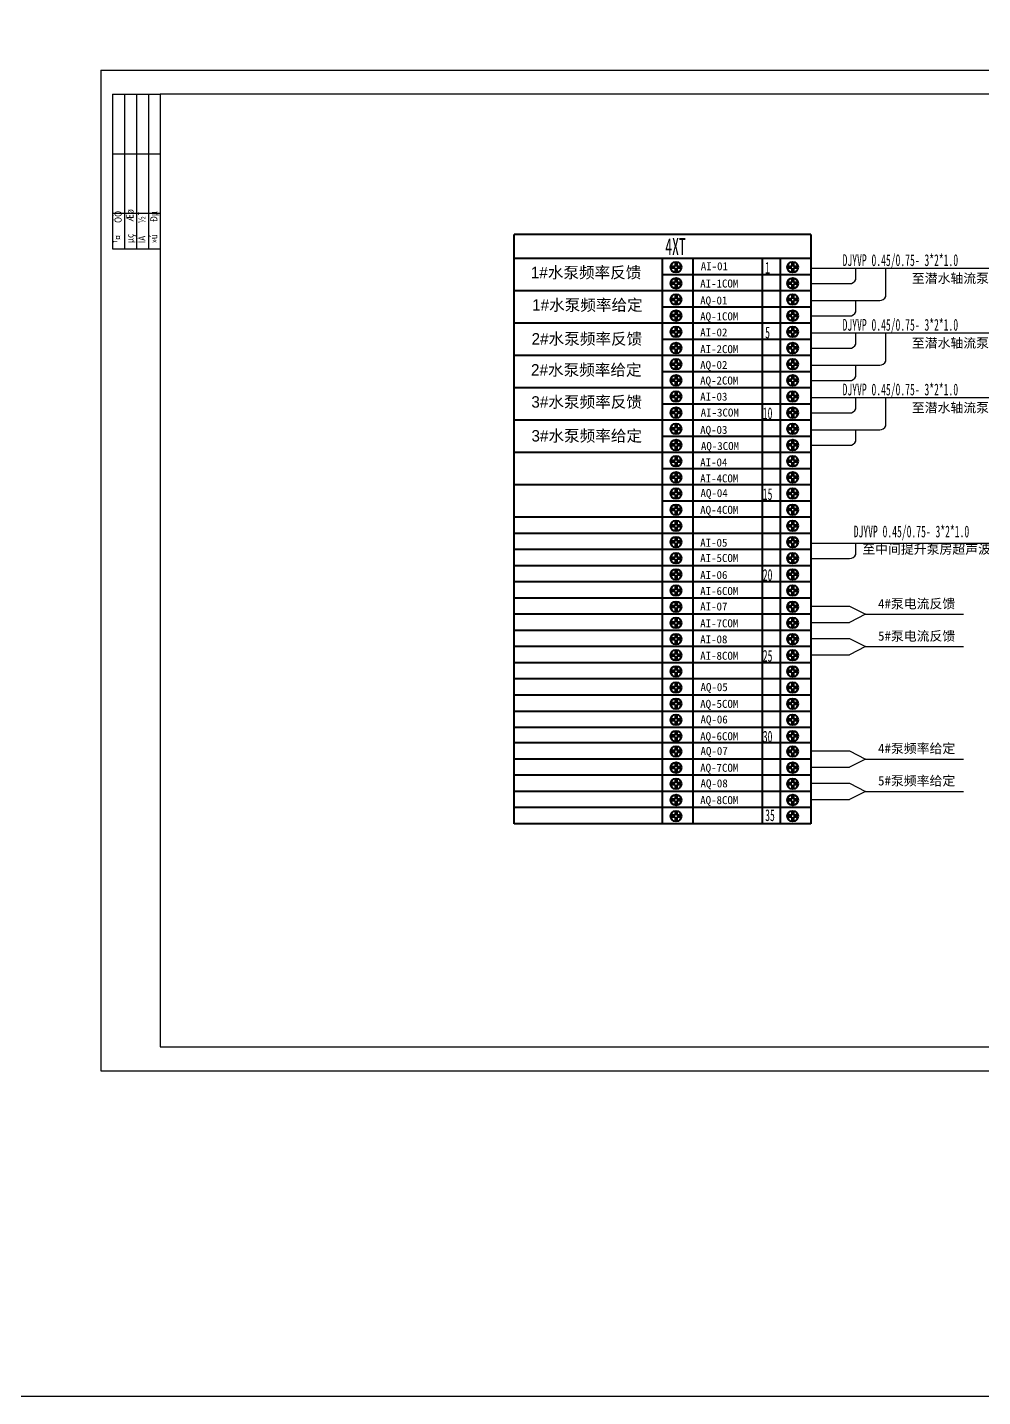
# Model space of a CAD drawing. Header units: millimetres. Extents: x 201 to 11482, y -7821 to 251.
# Drawn here: x 8779 to 9180, y -5888 to -5313 of the extents above; entities that cross this region are included whole.
import ezdxf

# ---------------------------------------------------------------- set-up
doc = ezdxf.new("R2010")
doc.units = ezdxf.units.MM
doc.layers.add('01', color=3, linetype='Continuous', lineweight=40)
doc.layers.add('02', color=7, linetype='Continuous')
doc.layers.add('11', color=7, linetype='Continuous')

msp = doc.modelspace()

# ---------------------------------------------------------------- linework, layer by layer
for p, q in [((8809.854, -5331.003), (8809.854, -5751.009)), ((8809.854, -5331.003), (9403.862, -5331.003)), ((8819.854, -5341.004), (8819.854, -5406.004)), ((8824.854, -5341.004), (8824.854, -5406.004)), ((8829.854, -5341.004), (8829.854, -5406.004)), ((8814.854, -5366.004), (8834.854, -5366.004)), ((8814.854, -5391.004), (8834.854, -5391.004)), ((9126.793, -5418.878), (9126.793, -5414.048)), ((9139.454, -5425.954), (9139.454, -5414.048)), ((9126.793, -5432.454), (9126.793, -5427.623)), ((9126.793, -5446.03), (9126.793, -5441.199)), ((9139.454, -5453.106), (9139.454, -5441.199)), ((9126.793, -5459.605), (9126.793, -5454.775)), ((9126.793, -5473.181), (9126.793, -5468.351)), ((9139.454, -5480.257), (9139.454, -5468.351)), ((9126.793, -5486.757), (9126.793, -5481.926)), ((9126.793, -5534.272), (9126.793, -5529.441)), ((8809.854, -5751.009), (9403.862, -5751.009))]:
    msp.add_line(p, q)
at = {"color": 1}
for p, q in [((8814.854, -5341.004), (8834.854, -5341.004)), ((8814.854, -5341.004), (8814.854, -5406.004)), ((8834.854, -5341.004), (8834.854, -5741.009)), ((8834.854, -5341.004), (8834.854, -5741.009)), ((9393.862, -5341.004), (8834.854, -5341.004)), ((8814.854, -5406.004), (8834.854, -5406.004)), ((8814.854, -5406.004), (8834.854, -5406.004)), ((8834.854, -5741.009), (9393.862, -5741.009)), ((8834.854, -5741.009), (9390.862, -5741.009))]:
    msp.add_line(p, q, dxfattribs=at)
at = {"color": 2, "ltscale": 267.953964}
for p, q in [((9124.148, -5555.984), (9130.85, -5559.378)), ((9130.85, -5559.378), (9124.148, -5562.772)), ((9130.85, -5559.378), (9172.052, -5559.378)), ((9124.148, -5569.56), (9130.85, -5572.954)), ((9130.85, -5572.954), (9124.148, -5576.348)), ((9130.85, -5572.954), (9172.052, -5572.954)), ((9124.148, -5616.751), (9130.85, -5620.145)), ((9130.85, -5620.145), (9124.148, -5623.539)), ((9130.85, -5620.145), (9172.052, -5620.145)), ((9124.148, -5630.327), (9130.85, -5633.721)), ((9130.85, -5633.721), (9124.148, -5637.115)), ((9130.85, -5633.721), (9172.052, -5633.721))]:
    msp.add_line(p, q, dxfattribs=at)
msp.add_lwpolyline([(741.178, -4154.422), (11482.36, -4154.422), (11482.36, -5887.788), (741.178, -5887.788)], close=True)
at = {"layer": '01', "color": 3, "linetype": 'Continuous'}
for p, q in [((8983.421, -5647.296), (8983.421, -5399.98)), ((9107.965, -5399.98), (9107.965, -5647.296)), ((9045.689, -5647.296), (9045.689, -5410.045)), ((9087.581, -5647.296), (9087.579, -5410.045)), ((9095.103, -5410.045), (9095.112, -5647.296)), ((9107.965, -5471.136), (9045.693, -5471.136)), ((9050.977, -5468.309), (9049.096, -5468.309)), ((9050.977, -5468.309), (9050.977, -5470.19)), ((9051.684, -5468.309), (9051.684, -5470.19)), ((9053.566, -5468.309), (9051.684, -5468.309)), ((9099.941, -5468.309), (9098.06, -5468.309)), ((9099.941, -5468.309), (9099.941, -5470.19)), ((9100.648, -5468.309), (9100.648, -5470.19)), ((9102.53, -5468.309), (9100.648, -5468.309)), ((9050.977, -5474.389), (9049.096, -5474.389)), ((9050.977, -5475.096), (9049.096, -5475.096)), ((9050.977, -5472.508), (9050.977, -5474.389)), ((9050.977, -5475.096), (9050.977, -5476.978)), ((9051.684, -5472.508), (9051.684, -5474.389)), ((9053.566, -5474.389), (9051.684, -5474.389)), ((9051.684, -5475.096), (9051.684, -5476.978)), ((9053.566, -5475.096), (9051.684, -5475.096)), ((9099.941, -5474.389), (9098.06, -5474.389)), ((9099.941, -5475.096), (9098.06, -5475.096)), ((9099.941, -5472.508), (9099.941, -5474.389)), ((9099.941, -5475.096), (9099.941, -5476.978)), ((9100.648, -5472.508), (9100.648, -5474.389)), ((9102.53, -5474.389), (9100.648, -5474.389)), ((9100.648, -5475.096), (9100.648, -5476.978)), ((9102.53, -5475.096), (9100.648, -5475.096)), ((9107.965, -5477.924), (8983.421, -5477.924)), ((9050.977, -5481.177), (9049.096, -5481.177)), ((9050.977, -5481.884), (9049.096, -5481.884)), ((9050.977, -5479.296), (9050.977, -5481.177)), ((9050.977, -5481.884), (9050.977, -5483.766)), ((9051.684, -5479.296), (9051.684, -5481.177)), ((9053.566, -5481.177), (9051.684, -5481.177)), ((9051.684, -5481.884), (9051.684, -5483.766)), ((9053.566, -5481.884), (9051.684, -5481.884)), ((9099.941, -5481.177), (9098.06, -5481.177)), ((9099.941, -5481.884), (9098.06, -5481.884)), ((9099.941, -5479.296), (9099.941, -5481.177)), ((9099.941, -5481.884), (9099.941, -5483.766)), ((9100.648, -5479.296), (9100.648, -5481.177)), ((9102.53, -5481.177), (9100.648, -5481.177)), ((9100.648, -5481.884), (9100.648, -5483.766)), ((9102.53, -5481.884), (9100.648, -5481.884)), ((9107.965, -5484.711), (9045.693, -5484.711)), ((9050.977, -5487.965), (9049.096, -5487.965)), ((9050.977, -5488.672), (9049.096, -5488.672)), ((9050.977, -5486.084), (9050.977, -5487.965)), ((9050.977, -5488.672), (9050.977, -5490.554)), ((9051.684, -5486.084), (9051.684, -5487.965)), ((9053.566, -5487.965), (9051.684, -5487.965)), ((9053.566, -5488.672), (9051.684, -5488.672)), ((9051.684, -5488.672), (9051.684, -5490.554)), ((9099.941, -5487.965), (9098.06, -5487.965)), ((9099.941, -5488.672), (9098.06, -5488.672)), ((9099.941, -5486.084), (9099.941, -5487.965)), ((9099.941, -5488.672), (9099.941, -5490.554)), ((9100.648, -5486.084), (9100.648, -5487.965)), ((9102.53, -5487.965), (9100.648, -5487.965)), ((9102.53, -5488.672), (9100.648, -5488.672)), ((9100.648, -5488.672), (9100.648, -5490.554)), ((9107.965, -5491.499), (8983.421, -5491.499)), ((9050.977, -5494.753), (9049.096, -5494.753)), ((9050.977, -5492.872), (9050.977, -5494.753)), ((9051.684, -5492.872), (9051.684, -5494.753)), ((9053.566, -5494.753), (9051.684, -5494.753)), ((9099.941, -5494.753), (9098.06, -5494.753)), ((9099.941, -5492.872), (9099.941, -5494.753)), ((9100.648, -5492.872), (9100.648, -5494.753)), ((9102.53, -5494.753), (9100.648, -5494.753)), ((9107.965, -5498.287), (9045.693, -5498.287)), ((9050.977, -5495.46), (9049.096, -5495.46)), ((9050.977, -5495.46), (9050.977, -5497.341)), ((9050.977, -5499.66), (9050.977, -5501.541)), ((9053.566, -5495.46), (9051.684, -5495.46)), ((9051.684, -5495.46), (9051.684, -5497.341)), ((9051.684, -5499.66), (9051.684, -5501.541)), ((9099.941, -5495.46), (9098.06, -5495.46)), ((9099.941, -5495.46), (9099.941, -5497.341)), ((9099.941, -5499.66), (9099.941, -5501.541)), ((9102.53, -5495.46), (9100.648, -5495.46)), ((9100.648, -5495.46), (9100.648, -5497.341)), ((9100.648, -5499.66), (9100.648, -5501.541)), ((9107.965, -5505.075), (8983.421, -5505.075)), ((9050.977, -5501.541), (9049.096, -5501.541)), ((9050.977, -5502.248), (9049.096, -5502.248)), ((9050.977, -5502.248), (9050.977, -5504.129)), ((9050.977, -5506.447), (9050.977, -5508.329)), ((9053.566, -5501.541), (9051.684, -5501.541)), ((9051.684, -5502.248), (9051.684, -5504.129)), ((9053.566, -5502.248), (9051.684, -5502.248)), ((9051.684, -5506.447), (9051.684, -5508.329)), ((9099.941, -5501.541), (9098.06, -5501.541)), ((9099.941, -5502.248), (9098.06, -5502.248)), ((9099.941, -5502.248), (9099.941, -5504.129)), ((9099.941, -5506.447), (9099.941, -5508.329)), ((9102.53, -5501.541), (9100.648, -5501.541)), ((9100.648, -5502.248), (9100.648, -5504.129)), ((9102.53, -5502.248), (9100.648, -5502.248)), ((9100.648, -5506.447), (9100.648, -5508.329)), ((9107.965, -5511.863), (9045.693, -5511.863)), ((9050.977, -5508.329), (9049.096, -5508.329)), ((9050.977, -5509.036), (9049.096, -5509.036)), ((9050.977, -5509.036), (9050.977, -5510.917)), ((9053.566, -5508.329), (9051.684, -5508.329)), ((9051.684, -5509.036), (9051.684, -5510.917)), ((9053.566, -5509.036), (9051.684, -5509.036)), ((9099.941, -5508.329), (9098.06, -5508.329)), ((9099.941, -5509.036), (9098.06, -5509.036)), ((9099.941, -5509.036), (9099.941, -5510.917)), ((9102.53, -5508.329), (9100.648, -5508.329)), ((9100.648, -5509.036), (9100.648, -5510.917)), ((9102.53, -5509.036), (9100.648, -5509.036)), ((9050.977, -5515.117), (9049.096, -5515.117)), ((9050.977, -5515.824), (9049.096, -5515.824)), ((9050.977, -5513.235), (9050.977, -5515.117)), ((9050.977, -5515.824), (9050.977, -5517.705)), ((9051.684, -5513.235), (9051.684, -5515.117)), ((9053.566, -5515.117), (9051.684, -5515.117)), ((9051.684, -5515.824), (9051.684, -5517.705)), ((9053.566, -5515.824), (9051.684, -5515.824)), ((9099.941, -5515.117), (9098.06, -5515.117)), ((9099.941, -5515.824), (9098.06, -5515.824)), ((9099.941, -5513.235), (9099.941, -5515.117)), ((9099.941, -5515.824), (9099.941, -5517.705)), ((9100.648, -5513.235), (9100.648, -5515.117)), ((9102.53, -5515.117), (9100.648, -5515.117)), ((9100.648, -5515.824), (9100.648, -5517.705)), ((9102.53, -5515.824), (9100.648, -5515.824)), ((9107.965, -5518.651), (8983.421, -5518.651)), ((9050.977, -5521.905), (9049.096, -5521.905)), ((9050.977, -5522.612), (9049.096, -5522.612)), ((9050.977, -5520.023), (9050.977, -5521.905)), ((9050.977, -5522.612), (9050.977, -5524.493)), ((9051.684, -5520.023), (9051.684, -5521.905)), ((9053.566, -5521.905), (9051.684, -5521.905)), ((9051.684, -5522.612), (9051.684, -5524.493)), ((9053.566, -5522.612), (9051.684, -5522.612)), ((9099.941, -5521.905), (9098.06, -5521.905)), ((9099.941, -5522.612), (9098.06, -5522.612)), ((9099.941, -5520.023), (9099.941, -5521.905)), ((9099.941, -5522.612), (9099.941, -5524.493)), ((9100.648, -5520.023), (9100.648, -5521.905)), ((9102.53, -5521.905), (9100.648, -5521.905)), ((9100.648, -5522.612), (9100.648, -5524.493)), ((9102.53, -5522.612), (9100.648, -5522.612)), ((9107.965, -5525.439), (8983.421, -5525.439)), ((9050.977, -5528.692), (9049.096, -5528.692)), ((9050.977, -5529.4), (9049.096, -5529.4)), ((9050.977, -5526.811), (9050.977, -5528.692)), ((9050.977, -5529.4), (9050.977, -5531.281)), ((9051.684, -5526.811), (9051.684, -5528.692)), ((9053.566, -5528.692), (9051.684, -5528.692)), ((9051.684, -5529.4), (9051.684, -5531.281)), ((9053.566, -5529.4), (9051.684, -5529.4)), ((9099.941, -5528.692), (9098.06, -5528.692)), ((9099.941, -5529.4), (9098.06, -5529.4)), ((9099.941, -5526.811), (9099.941, -5528.692)), ((9099.941, -5529.4), (9099.941, -5531.281)), ((9100.648, -5526.811), (9100.648, -5528.692)), ((9102.53, -5528.692), (9100.648, -5528.692)), ((9100.648, -5529.4), (9100.648, -5531.281)), ((9102.53, -5529.4), (9100.648, -5529.4)), ((9107.965, -5532.227), (8983.421, -5532.227)), ((9050.977, -5533.599), (9050.977, -5535.48)), ((9051.684, -5533.599), (9051.684, -5535.48)), ((9099.941, -5533.599), (9099.941, -5535.48)), ((9100.648, -5533.599), (9100.648, -5535.48)), ((9107.965, -5539.014), (8983.421, -5539.014)), ((9050.977, -5535.48), (9049.096, -5535.48)), ((9050.977, -5536.187), (9049.096, -5536.187)), ((9050.977, -5536.187), (9050.977, -5538.069)), ((9050.977, -5540.387), (9050.977, -5542.268)), ((9053.566, -5535.48), (9051.684, -5535.48)), ((9051.684, -5536.187), (9051.684, -5538.069)), ((9053.566, -5536.187), (9051.684, -5536.187)), ((9051.684, -5540.387), (9051.684, -5542.268)), ((9099.941, -5535.48), (9098.06, -5535.48)), ((9099.941, -5536.187), (9098.06, -5536.187)), ((9099.941, -5536.187), (9099.941, -5538.069)), ((9099.941, -5540.387), (9099.941, -5542.268)), ((9102.53, -5535.48), (9100.648, -5535.48)), ((9100.648, -5536.187), (9100.648, -5538.069)), ((9102.53, -5536.187), (9100.648, -5536.187)), ((9100.648, -5540.387), (9100.648, -5542.268)), ((9107.965, -5545.802), (8983.421, -5545.802)), ((9050.977, -5542.268), (9049.096, -5542.268)), ((9050.977, -5542.975), (9049.096, -5542.975)), ((9050.977, -5542.975), (9050.977, -5544.857)), ((9053.566, -5542.268), (9051.684, -5542.268)), ((9051.684, -5542.975), (9051.684, -5544.857)), ((9053.566, -5542.975), (9051.684, -5542.975)), ((9099.941, -5542.268), (9098.06, -5542.268)), ((9099.941, -5542.975), (9098.06, -5542.975)), ((9099.941, -5542.975), (9099.941, -5544.857)), ((9102.53, -5542.268), (9100.648, -5542.268)), ((9100.648, -5542.975), (9100.648, -5544.857)), ((9102.53, -5542.975), (9100.648, -5542.975)), ((9107.965, -5552.59), (8983.421, -5552.59)), ((9050.977, -5549.056), (9049.096, -5549.056)), ((9050.977, -5549.763), (9049.096, -5549.763)), ((9050.977, -5547.175), (9050.977, -5549.056)), ((9050.977, -5549.763), (9050.977, -5551.644)), ((9051.684, -5547.175), (9051.684, -5549.056)), ((9053.566, -5549.056), (9051.684, -5549.056)), ((9053.566, -5549.763), (9051.684, -5549.763)), ((9051.684, -5549.763), (9051.684, -5551.644)), ((9099.941, -5549.056), (9098.06, -5549.056)), ((9099.941, -5549.763), (9098.06, -5549.763)), ((9099.941, -5547.175), (9099.941, -5549.056)), ((9099.941, -5549.763), (9099.941, -5551.644)), ((9100.648, -5547.175), (9100.648, -5549.056)), ((9102.53, -5549.056), (9100.648, -5549.056)), ((9102.53, -5549.763), (9100.648, -5549.763)), ((9100.648, -5549.763), (9100.648, -5551.644)), ((9050.977, -5555.844), (9049.096, -5555.844)), ((9050.977, -5556.551), (9049.096, -5556.551)), ((9050.977, -5553.963), (9050.977, -5555.844)), ((9050.977, -5556.551), (9050.977, -5558.432)), ((9051.684, -5553.963), (9051.684, -5555.844)), ((9053.566, -5555.844), (9051.684, -5555.844)), ((9051.684, -5556.551), (9051.684, -5558.432)), ((9053.566, -5556.551), (9051.684, -5556.551)), ((9099.941, -5555.844), (9098.06, -5555.844)), ((9099.941, -5556.551), (9098.06, -5556.551)), ((9099.941, -5553.963), (9099.941, -5555.844)), ((9099.941, -5556.551), (9099.941, -5558.432)), ((9100.648, -5553.963), (9100.648, -5555.844)), ((9102.53, -5555.844), (9100.648, -5555.844)), ((9100.648, -5556.551), (9100.648, -5558.432)), ((9102.53, -5556.551), (9100.648, -5556.551)), ((9107.965, -5559.378), (8983.421, -5559.378)), ((9050.977, -5562.632), (9049.096, -5562.632)), ((9050.977, -5563.339), (9049.096, -5563.339)), ((9050.977, -5560.751), (9050.977, -5562.632)), ((9050.977, -5563.339), (9050.977, -5565.22)), ((9051.684, -5560.751), (9051.684, -5562.632)), ((9053.566, -5562.632), (9051.684, -5562.632)), ((9053.566, -5563.339), (9051.684, -5563.339)), ((9051.684, -5563.339), (9051.684, -5565.22)), ((9099.941, -5562.632), (9098.06, -5562.632)), ((9099.941, -5563.339), (9098.06, -5563.339)), ((9099.941, -5560.751), (9099.941, -5562.632)), ((9099.941, -5563.339), (9099.941, -5565.22)), ((9100.648, -5560.751), (9100.648, -5562.632)), ((9102.53, -5562.632), (9100.648, -5562.632)), ((9102.53, -5563.339), (9100.648, -5563.339)), ((9100.648, -5563.339), (9100.648, -5565.22)), ((9107.965, -5566.166), (8983.421, -5566.166)), ((9050.977, -5569.42), (9049.096, -5569.42)), ((9050.977, -5567.538), (9050.977, -5569.42)), ((9051.684, -5567.538), (9051.684, -5569.42)), ((9053.566, -5569.42), (9051.684, -5569.42)), ((9099.941, -5569.42), (9098.06, -5569.42)), ((9099.941, -5567.538), (9099.941, -5569.42)), ((9100.648, -5567.538), (9100.648, -5569.42)), ((9102.53, -5569.42), (9100.648, -5569.42)), ((9107.965, -5572.954), (8983.421, -5572.954)), ((9050.977, -5570.127), (9049.096, -5570.127)), ((9050.977, -5570.127), (9050.977, -5572.008)), ((9050.977, -5574.326), (9050.977, -5576.208)), ((9051.684, -5570.127), (9051.684, -5572.008)), ((9053.566, -5570.127), (9051.684, -5570.127)), ((9051.684, -5574.326), (9051.684, -5576.208)), ((9099.941, -5570.127), (9098.06, -5570.127)), ((9099.941, -5570.127), (9099.941, -5572.008)), ((9099.941, -5574.326), (9099.941, -5576.208)), ((9100.648, -5570.127), (9100.648, -5572.008)), ((9102.53, -5570.127), (9100.648, -5570.127)), ((9100.648, -5574.326), (9100.648, -5576.208)), ((9107.965, -5579.742), (8983.421, -5579.742)), ((9050.977, -5576.208), (9049.096, -5576.208)), ((9050.977, -5576.915), (9049.096, -5576.915)), ((9050.977, -5576.915), (9050.977, -5578.796)), ((9050.977, -5581.114), (9050.977, -5582.995)), ((9053.566, -5576.208), (9051.684, -5576.208)), ((9051.684, -5576.915), (9051.684, -5578.796)), ((9053.566, -5576.915), (9051.684, -5576.915)), ((9051.684, -5581.114), (9051.684, -5582.995)), ((9099.941, -5576.208), (9098.06, -5576.208)), ((9099.941, -5576.915), (9098.06, -5576.915)), ((9099.941, -5576.915), (9099.941, -5578.796)), ((9099.941, -5581.114), (9099.941, -5582.995)), ((9102.53, -5576.208), (9100.648, -5576.208)), ((9102.53, -5576.915), (9100.648, -5576.915)), ((9100.648, -5576.915), (9100.648, -5578.796)), ((9100.648, -5581.114), (9100.648, -5582.995)), ((9107.965, -5586.53), (8983.421, -5586.53)), ((9050.977, -5582.995), (9049.096, -5582.995)), ((9050.977, -5583.703), (9049.096, -5583.703)), ((9050.977, -5583.703), (9050.977, -5585.584)), ((9053.566, -5582.995), (9051.684, -5582.995)), ((9053.566, -5583.703), (9051.684, -5583.703)), ((9051.684, -5583.703), (9051.684, -5585.584)), ((9099.941, -5582.995), (9098.06, -5582.995)), ((9099.941, -5583.703), (9098.06, -5583.703)), ((9099.941, -5583.703), (9099.941, -5585.584)), ((9102.53, -5582.995), (9100.648, -5582.995)), ((9102.53, -5583.703), (9100.648, -5583.703)), ((9100.648, -5583.703), (9100.648, -5585.584)), ((9050.977, -5589.783), (9049.096, -5589.783)), ((9050.977, -5590.49), (9049.096, -5590.49)), ((9050.977, -5587.902), (9050.977, -5589.783)), ((9050.977, -5590.49), (9050.977, -5592.372)), ((9051.684, -5587.902), (9051.684, -5589.783)), ((9053.566, -5589.783), (9051.684, -5589.783)), ((9051.684, -5590.49), (9051.684, -5592.372)), ((9053.566, -5590.49), (9051.684, -5590.49)), ((9099.941, -5589.783), (9098.06, -5589.783)), ((9099.941, -5590.49), (9098.06, -5590.49)), ((9099.941, -5587.902), (9099.941, -5589.783)), ((9099.941, -5590.49), (9099.941, -5592.372)), ((9100.648, -5587.902), (9100.648, -5589.783)), ((9102.53, -5589.783), (9100.648, -5589.783)), ((9102.53, -5590.49), (9100.648, -5590.49)), ((9100.648, -5590.49), (9100.648, -5592.372)), ((9107.965, -5593.318), (8983.421, -5593.318)), ((9050.977, -5596.571), (9049.096, -5596.571)), ((9050.977, -5597.278), (9049.096, -5597.278)), ((9050.977, -5594.69), (9050.977, -5596.571)), ((9050.977, -5597.278), (9050.977, -5599.16)), ((9051.684, -5594.69), (9051.684, -5596.571)), ((9053.566, -5596.571), (9051.684, -5596.571)), ((9053.566, -5597.278), (9051.684, -5597.278)), ((9051.684, -5597.278), (9051.684, -5599.16)), ((9099.941, -5596.571), (9098.06, -5596.571)), ((9099.941, -5597.278), (9098.06, -5597.278)), ((9099.941, -5594.69), (9099.941, -5596.571)), ((9099.941, -5597.278), (9099.941, -5599.16)), ((9100.648, -5594.69), (9100.648, -5596.571)), ((9102.53, -5596.571), (9100.648, -5596.571)), ((9102.53, -5597.278), (9100.648, -5597.278)), ((9100.648, -5597.278), (9100.648, -5599.16)), ((9107.965, -5600.105), (8983.421, -5600.105)), ((9050.977, -5603.359), (9049.096, -5603.359)), ((9050.977, -5604.066), (9049.096, -5604.066)), ((9050.977, -5601.478), (9050.977, -5603.359)), ((9050.977, -5604.066), (9050.977, -5605.947)), ((9051.684, -5601.478), (9051.684, -5603.359)), ((9053.566, -5603.359), (9051.684, -5603.359)), ((9053.566, -5604.066), (9051.684, -5604.066)), ((9051.684, -5604.066), (9051.684, -5605.947)), ((9099.941, -5603.359), (9098.06, -5603.359)), ((9099.941, -5604.066), (9098.06, -5604.066)), ((9099.941, -5601.478), (9099.941, -5603.359)), ((9099.941, -5604.066), (9099.941, -5605.947)), ((9100.648, -5601.478), (9100.648, -5603.359)), ((9102.53, -5603.359), (9100.648, -5603.359)), ((9102.53, -5604.066), (9100.648, -5604.066)), ((9100.648, -5604.066), (9100.648, -5605.947)), ((9107.965, -5606.893), (8983.421, -5606.893)), ((9050.977, -5608.266), (9050.977, -5610.147)), ((9051.684, -5608.266), (9051.684, -5610.147)), ((9099.941, -5608.266), (9099.941, -5610.147)), ((9100.648, -5608.266), (9100.648, -5610.147)), ((9107.965, -5613.357), (8983.421, -5613.357)), ((9050.977, -5610.147), (9049.096, -5610.147)), ((9050.977, -5610.854), (9049.096, -5610.854)), ((9050.977, -5610.854), (9050.977, -5612.735)), ((9050.977, -5614.73), (9050.977, -5616.611)), ((9053.566, -5610.147), (9051.684, -5610.147)), ((9053.566, -5610.854), (9051.684, -5610.854)), ((9051.684, -5610.854), (9051.684, -5612.735)), ((9051.684, -5614.73), (9051.684, -5616.611)), ((9099.941, -5610.147), (9098.06, -5610.147)), ((9099.941, -5610.854), (9098.06, -5610.854)), ((9099.941, -5610.854), (9099.941, -5612.735)), ((9099.941, -5614.73), (9099.941, -5616.611)), ((9102.53, -5610.147), (9100.648, -5610.147)), ((9102.53, -5610.854), (9100.648, -5610.854)), ((9100.648, -5610.854), (9100.648, -5612.735)), ((9100.648, -5614.73), (9100.648, -5616.611)), ((9107.965, -5620.145), (8983.421, -5620.145)), ((9050.977, -5616.611), (9049.096, -5616.611)), ((9050.977, -5617.318), (9049.096, -5617.318)), ((9050.977, -5617.318), (9050.977, -5619.199)), ((9050.977, -5621.517), (9050.977, -5623.399)), ((9053.566, -5616.611), (9051.684, -5616.611)), ((9053.566, -5617.318), (9051.684, -5617.318)), ((9051.684, -5617.318), (9051.684, -5619.199)), ((9051.684, -5621.517), (9051.684, -5623.399)), ((9099.941, -5616.611), (9098.06, -5616.611)), ((9099.941, -5617.318), (9098.06, -5617.318)), ((9099.941, -5617.318), (9099.941, -5619.199)), ((9099.941, -5621.517), (9099.941, -5623.399)), ((9102.53, -5616.611), (9100.648, -5616.611)), ((9102.53, -5617.318), (9100.648, -5617.318)), ((9100.648, -5617.318), (9100.648, -5619.199)), ((9100.648, -5621.517), (9100.648, -5623.399)), ((9107.965, -5626.933), (8983.421, -5626.933)), ((9050.977, -5623.399), (9049.096, -5623.399)), ((9050.977, -5624.106), (9049.096, -5624.106)), ((9050.977, -5624.106), (9050.977, -5625.987)), ((9053.566, -5623.399), (9051.684, -5623.399)), ((9053.566, -5624.106), (9051.684, -5624.106)), ((9051.684, -5624.106), (9051.684, -5625.987)), ((9099.941, -5623.399), (9098.06, -5623.399)), ((9099.941, -5624.106), (9098.06, -5624.106)), ((9099.941, -5624.106), (9099.941, -5625.987)), ((9102.53, -5623.399), (9100.648, -5623.399)), ((9102.53, -5624.106), (9100.648, -5624.106)), ((9100.648, -5624.106), (9100.648, -5625.987)), ((9050.977, -5630.187), (9049.096, -5630.187)), ((9050.977, -5630.894), (9049.096, -5630.894)), ((9050.977, -5628.305), (9050.977, -5630.187)), ((9050.977, -5630.894), (9050.977, -5632.775)), ((9051.684, -5628.305), (9051.684, -5630.187)), ((9053.566, -5630.187), (9051.684, -5630.187)), ((9053.566, -5630.894), (9051.684, -5630.894)), ((9051.684, -5630.894), (9051.684, -5632.775)), ((9099.941, -5630.187), (9098.06, -5630.187)), ((9099.941, -5630.894), (9098.06, -5630.894)), ((9099.941, -5628.305), (9099.941, -5630.187)), ((9099.941, -5630.894), (9099.941, -5632.775)), ((9100.648, -5628.305), (9100.648, -5630.187)), ((9102.53, -5630.187), (9100.648, -5630.187)), ((9102.53, -5630.894), (9100.648, -5630.894)), ((9100.648, -5630.894), (9100.648, -5632.775)), ((9107.965, -5633.721), (8983.421, -5633.721)), ((9050.977, -5636.974), (9049.096, -5636.974)), ((9050.977, -5637.682), (9049.096, -5637.682)), ((9050.977, -5635.093), (9050.977, -5636.974)), ((9050.977, -5637.682), (9050.977, -5639.563)), ((9051.684, -5635.093), (9051.684, -5636.974)), ((9053.566, -5636.974), (9051.684, -5636.974)), ((9053.566, -5637.682), (9051.684, -5637.682)), ((9051.684, -5637.682), (9051.684, -5639.563)), ((9099.941, -5636.974), (9098.06, -5636.974)), ((9099.941, -5637.682), (9098.06, -5637.682)), ((9099.941, -5635.093), (9099.941, -5636.974)), ((9099.941, -5637.682), (9099.941, -5639.563)), ((9100.648, -5635.093), (9100.648, -5636.974)), ((9102.53, -5636.974), (9100.648, -5636.974)), ((9102.53, -5637.682), (9100.648, -5637.682)), ((9100.648, -5637.682), (9100.648, -5639.563)), ((9107.965, -5640.509), (8983.421, -5640.509)), ((9050.977, -5643.762), (9049.096, -5643.762)), ((9050.977, -5644.469), (9049.096, -5644.469)), ((9050.977, -5641.881), (9050.977, -5643.762)), ((9050.977, -5644.469), (9050.977, -5646.351)), ((9051.684, -5641.881), (9051.684, -5643.762)), ((9053.566, -5643.762), (9051.684, -5643.762)), ((9053.566, -5644.469), (9051.684, -5644.469)), ((9051.684, -5644.469), (9051.684, -5646.351)), ((9099.941, -5643.762), (9098.06, -5643.762)), ((9099.941, -5644.469), (9098.06, -5644.469)), ((9099.941, -5641.881), (9099.941, -5643.762)), ((9099.941, -5644.469), (9099.941, -5646.351)), ((9100.648, -5641.881), (9100.648, -5643.762)), ((9102.53, -5643.762), (9100.648, -5643.762)), ((9102.53, -5644.469), (9100.648, -5644.469)), ((9100.648, -5644.469), (9100.648, -5646.351)), ((9107.965, -5647.296), (8983.421, -5647.296))]:
    msp.add_line(p, q, dxfattribs=at)
at = {"layer": '01', "linetype": 'Continuous'}
for p, q in [((9107.965, -5399.98), (8983.421, -5399.98)), ((9107.965, -5410.045), (8983.421, -5410.045)), ((9050.977, -5413.298), (9049.096, -5413.298)), ((9050.977, -5414.006), (9049.096, -5414.006)), ((9050.977, -5411.417), (9050.977, -5413.298)), ((9050.977, -5414.006), (9050.977, -5415.887)), ((9051.684, -5411.417), (9051.684, -5413.298)), ((9053.566, -5413.298), (9051.684, -5413.298)), ((9053.566, -5414.006), (9051.684, -5414.006)), ((9051.684, -5414.006), (9051.684, -5415.887)), ((9058.375, -5410.045), (9058.331, -5647.296)), ((9099.941, -5413.298), (9098.06, -5413.298)), ((9099.941, -5414.006), (9098.06, -5414.006)), ((9099.941, -5411.417), (9099.941, -5413.298)), ((9099.941, -5414.006), (9099.941, -5415.887)), ((9100.648, -5411.417), (9100.648, -5413.298)), ((9102.53, -5413.298), (9100.648, -5413.298)), ((9102.53, -5414.006), (9100.648, -5414.006)), ((9100.648, -5414.006), (9100.648, -5415.887)), ((9107.965, -5416.833), (9045.689, -5416.833)), ((9050.977, -5420.086), (9049.096, -5420.086)), ((9050.977, -5418.205), (9050.977, -5420.086)), ((9051.684, -5418.205), (9051.684, -5420.086)), ((9053.566, -5420.086), (9051.684, -5420.086)), ((9099.941, -5420.086), (9098.06, -5420.086)), ((9099.941, -5418.205), (9099.941, -5420.086)), ((9100.648, -5418.205), (9100.648, -5420.086)), ((9102.53, -5420.086), (9100.648, -5420.086)), ((9107.965, -5423.621), (8983.421, -5423.621)), ((9050.977, -5420.793), (9049.096, -5420.793)), ((9050.977, -5420.793), (9050.977, -5422.675)), ((9050.977, -5424.993), (9050.977, -5426.874)), ((9051.684, -5420.793), (9051.684, -5422.675)), ((9053.566, -5420.793), (9051.684, -5420.793)), ((9051.684, -5424.993), (9051.684, -5426.874)), ((9099.941, -5420.793), (9098.06, -5420.793)), ((9099.941, -5420.793), (9099.941, -5422.675)), ((9099.941, -5424.993), (9099.941, -5426.874)), ((9100.648, -5420.793), (9100.648, -5422.675)), ((9102.53, -5420.793), (9100.648, -5420.793)), ((9100.648, -5424.993), (9100.648, -5426.874)), ((9107.965, -5430.408), (9045.689, -5430.408)), ((9050.977, -5426.874), (9049.096, -5426.874)), ((9050.977, -5427.581), (9049.096, -5427.581)), ((9050.977, -5427.581), (9050.977, -5429.463)), ((9050.977, -5431.781), (9050.977, -5433.662)), ((9053.566, -5426.874), (9051.684, -5426.874)), ((9051.684, -5427.581), (9051.684, -5429.463)), ((9053.566, -5427.581), (9051.684, -5427.581)), ((9051.684, -5431.781), (9051.684, -5433.662)), ((9099.941, -5426.874), (9098.06, -5426.874)), ((9099.941, -5427.581), (9098.06, -5427.581)), ((9099.941, -5427.581), (9099.941, -5429.463)), ((9099.941, -5431.781), (9099.941, -5433.662)), ((9102.53, -5426.874), (9100.648, -5426.874)), ((9100.648, -5427.581), (9100.648, -5429.463)), ((9102.53, -5427.581), (9100.648, -5427.581)), ((9100.648, -5431.781), (9100.648, -5433.662)), ((9107.965, -5437.196), (8983.421, -5437.196)), ((9050.977, -5433.662), (9049.096, -5433.662)), ((9050.977, -5434.369), (9049.096, -5434.369)), ((9050.977, -5434.369), (9050.977, -5436.25)), ((9053.566, -5433.662), (9051.684, -5433.662)), ((9051.684, -5434.369), (9051.684, -5436.25)), ((9053.566, -5434.369), (9051.684, -5434.369)), ((9099.941, -5433.662), (9098.06, -5433.662)), ((9099.941, -5434.369), (9098.06, -5434.369)), ((9099.941, -5434.369), (9099.941, -5436.25)), ((9102.53, -5433.662), (9100.648, -5433.662)), ((9100.648, -5434.369), (9100.648, -5436.25)), ((9102.53, -5434.369), (9100.648, -5434.369)), ((9050.977, -5440.45), (9049.096, -5440.45)), ((9050.977, -5441.157), (9049.096, -5441.157)), ((9050.977, -5438.569), (9050.977, -5440.45)), ((9050.977, -5441.157), (9050.977, -5443.038)), ((9051.684, -5438.569), (9051.684, -5440.45)), ((9053.566, -5440.45), (9051.684, -5440.45)), ((9051.684, -5441.157), (9051.684, -5443.038)), ((9053.566, -5441.157), (9051.684, -5441.157)), ((9099.941, -5440.45), (9098.06, -5440.45)), ((9099.941, -5441.157), (9098.06, -5441.157)), ((9099.941, -5438.569), (9099.941, -5440.45)), ((9099.941, -5441.157), (9099.941, -5443.038)), ((9100.648, -5438.569), (9100.648, -5440.45)), ((9102.53, -5440.45), (9100.648, -5440.45)), ((9100.648, -5441.157), (9100.648, -5443.038)), ((9102.53, -5441.157), (9100.648, -5441.157)), ((9107.965, -5443.984), (9045.689, -5443.984)), ((9050.977, -5447.238), (9049.096, -5447.238)), ((9050.977, -5447.945), (9049.096, -5447.945)), ((9050.977, -5445.357), (9050.977, -5447.238)), ((9050.977, -5447.945), (9050.977, -5449.826)), ((9051.684, -5445.357), (9051.684, -5447.238)), ((9053.566, -5447.238), (9051.684, -5447.238)), ((9051.684, -5447.945), (9051.684, -5449.826)), ((9053.566, -5447.945), (9051.684, -5447.945)), ((9099.941, -5447.238), (9098.06, -5447.238)), ((9099.941, -5447.945), (9098.06, -5447.945)), ((9099.941, -5445.357), (9099.941, -5447.238)), ((9099.941, -5447.945), (9099.941, -5449.826)), ((9100.648, -5445.357), (9100.648, -5447.238)), ((9102.53, -5447.238), (9100.648, -5447.238)), ((9100.648, -5447.945), (9100.648, -5449.826)), ((9102.53, -5447.945), (9100.648, -5447.945)), ((9107.965, -5450.772), (8983.421, -5450.772)), ((9050.977, -5454.026), (9049.096, -5454.026)), ((9050.977, -5454.733), (9049.096, -5454.733)), ((9050.977, -5452.144), (9050.977, -5454.026)), ((9050.977, -5454.733), (9050.977, -5456.614)), ((9051.684, -5452.144), (9051.684, -5454.026)), ((9053.566, -5454.026), (9051.684, -5454.026)), ((9051.684, -5454.733), (9051.684, -5456.614)), ((9053.566, -5454.733), (9051.684, -5454.733)), ((9099.941, -5454.026), (9098.06, -5454.026)), ((9099.941, -5454.733), (9098.06, -5454.733)), ((9099.941, -5452.144), (9099.941, -5454.026)), ((9099.941, -5454.733), (9099.941, -5456.614)), ((9100.648, -5452.144), (9100.648, -5454.026)), ((9102.53, -5454.026), (9100.648, -5454.026)), ((9100.648, -5454.733), (9100.648, -5456.614)), ((9102.53, -5454.733), (9100.648, -5454.733)), ((9107.965, -5457.56), (9045.689, -5457.56)), ((9050.977, -5458.932), (9050.977, -5460.814)), ((9051.684, -5458.932), (9051.684, -5460.814)), ((9099.941, -5458.932), (9099.941, -5460.814)), ((9100.648, -5458.932), (9100.648, -5460.814)), ((9107.965, -5464.348), (8983.421, -5464.348)), ((9050.977, -5460.814), (9049.096, -5460.814)), ((9050.977, -5461.521), (9049.096, -5461.521)), ((9050.977, -5461.521), (9050.977, -5463.402)), ((9050.977, -5465.72), (9050.977, -5467.602)), ((9053.566, -5460.814), (9051.684, -5460.814)), ((9051.684, -5461.521), (9051.684, -5463.402)), ((9053.566, -5461.521), (9051.684, -5461.521)), ((9051.684, -5465.72), (9051.684, -5467.602)), ((9099.941, -5460.814), (9098.06, -5460.814)), ((9099.941, -5461.521), (9098.06, -5461.521)), ((9099.941, -5461.521), (9099.941, -5463.402)), ((9099.941, -5465.72), (9099.941, -5467.602)), ((9102.53, -5460.814), (9100.648, -5460.814)), ((9100.648, -5461.521), (9100.648, -5463.402)), ((9102.53, -5461.521), (9100.648, -5461.521)), ((9100.648, -5465.72), (9100.648, -5467.602)), ((9050.977, -5467.602), (9049.096, -5467.602)), ((9053.566, -5467.602), (9051.684, -5467.602)), ((9099.941, -5467.602), (9098.06, -5467.602)), ((9102.53, -5467.602), (9100.648, -5467.602))]:
    msp.add_line(p, q, dxfattribs=at)
for centre in [(9051.331, -5413.652), (9100.295, -5413.652), (9051.331, -5420.44), (9100.295, -5420.44), (9051.331, -5427.228), (9100.295, -5427.228), (9051.331, -5434.016), (9100.295, -5434.016), (9051.331, -5440.804), (9100.295, -5440.804), (9051.331, -5447.591), (9100.295, -5447.591), (9051.331, -5454.379), (9100.295, -5454.379), (9051.331, -5461.167), (9100.295, -5461.167)]:
    msp.add_circle(centre, 2.263, dxfattribs=at)
at = {"layer": '01', "color": 3, "linetype": 'Continuous'}
for centre in [(9051.331, -5467.955), (9100.295, -5467.955), (9051.331, -5474.743), (9100.295, -5474.743), (9051.331, -5481.531), (9100.295, -5481.531), (9051.331, -5488.319), (9100.295, -5488.319), (9051.331, -5495.107), (9100.295, -5495.107), (9051.331, -5501.894), (9100.295, -5501.894), (9051.331, -5508.682), (9100.295, -5508.682), (9051.331, -5515.47), (9100.295, -5515.47), (9051.331, -5522.258), (9100.295, -5522.258), (9051.331, -5529.046), (9100.295, -5529.046), (9051.331, -5535.834), (9100.295, -5535.834), (9051.331, -5542.622), (9100.295, -5542.622), (9051.331, -5549.41), (9100.295, -5549.41), (9051.331, -5556.197), (9100.295, -5556.197), (9051.331, -5562.985), (9100.295, -5562.985), (9051.331, -5569.773), (9100.295, -5569.773), (9051.331, -5576.561), (9100.295, -5576.561), (9051.331, -5583.349), (9100.295, -5583.349), (9051.331, -5590.137), (9100.295, -5590.137), (9051.331, -5596.925), (9100.295, -5596.925), (9051.331, -5603.713), (9100.295, -5603.713), (9051.331, -5610.501), (9100.295, -5610.501), (9051.331, -5616.964), (9100.295, -5616.964), (9051.331, -5623.752), (9100.295, -5623.752), (9051.331, -5630.54), (9100.295, -5630.54), (9051.331, -5637.328), (9100.295, -5637.328), (9051.331, -5644.116), (9100.295, -5644.116)]:
    msp.add_circle(centre, 2.263, dxfattribs=at)
at = {"layer": '02', "color": 3}
for p, q in [((9107.965, -5414.048), (9226.979, -5414.048)), ((9107.965, -5420.551), (9124.148, -5420.551)), ((9107.965, -5427.623), (9136.811, -5427.623)), ((9107.965, -5434.126), (9124.148, -5434.126)), ((9107.965, -5441.199), (9226.979, -5441.199)), ((9107.965, -5447.702), (9124.148, -5447.702)), ((9107.965, -5454.775), (9136.811, -5454.775)), ((9107.965, -5461.278), (9124.148, -5461.278)), ((9107.965, -5468.351), (9226.979, -5468.351)), ((9107.965, -5474.854), (9124.148, -5474.854)), ((9107.965, -5481.926), (9136.811, -5481.926)), ((9107.965, -5488.429), (9124.148, -5488.429)), ((9107.965, -5529.441), (9226.979, -5529.441)), ((9107.965, -5535.945), (9124.148, -5535.945))]:
    msp.add_line(p, q, dxfattribs=at)
at = {"layer": '02', "color": 2}
for p, q in [((9107.965, -5555.984), (9124.148, -5555.984)), ((9107.965, -5562.772), (9124.148, -5562.772)), ((9107.965, -5569.56), (9124.148, -5569.56)), ((9107.965, -5576.348), (9124.148, -5576.348)), ((9107.965, -5616.751), (9124.148, -5616.751)), ((9107.965, -5623.539), (9124.148, -5623.539)), ((9107.965, -5630.327), (9124.148, -5630.327)), ((9107.965, -5637.115), (9124.148, -5637.115))]:
    msp.add_line(p, q, dxfattribs=at)
at = {"layer": '02', "color": 3}
for centre in [(9124.116, -5417.572), (9136.778, -5424.644), (9124.116, -5431.147), (9124.116, -5444.723), (9136.778, -5451.796), (9124.116, -5458.299), (9124.116, -5471.875), (9136.778, -5478.947), (9124.116, -5485.45), (9124.116, -5532.965)]:
    msp.add_arc(centre, 2.979, 269.372893, 333.9906, dxfattribs=at)

# ---------------------------------------------------------------- texts
at = {"width": 0.7}
for s, p in [('¹¤   ÒÕ', (8818.634, -5403.544)), ('µç   Æø', (8823.634, -5403.544)), ('ÍÁ   ½¨ ', (8828.634, -5403.544)), ('»ú   Ðµ', (8833.634, -5403.544))]:
    msp.add_text(s, height=3, rotation=90, dxfattribs=at).set_placement(p)
at = {"color": 6, "char_height": 6, "width": 71.77609, "attachment_point": 1}
for s, insert in [('{\\fￋￎￌ￥|b0|i0|c134|p2;\\H0.8x;1#水泵频率反馈}', (8990.374, -5413.488)), ('{\\fￋￎￌ￥|b0|i0|c134|p2;\\H0.8x;1#水泵频率给定}', (8990.91, -5427.126)), ('{\\fￋￎￌ￥|b0|i0|c134|p2;\\H0.8x;2#水泵频率反馈}', (8990.71, -5441.328)), ('{\\fￋￎￌ￥|b0|i0|c134|p2;\\H0.8x;2#水泵频率给定}', (8990.462, -5454.35)), ('{\\fￋￎￌ￥|b0|i0|c134|p2;\\H0.8x;3#水泵频率反馈}', (8990.609, -5467.812)), ('{\\fￋￎￌ￥|b0|i0|c134|p2;\\H0.8x;3#水泵频率给定}', (8990.652, -5482.044))]:
    msp.add_mtext(s, dxfattribs=dict(at, insert=insert))
at = {"color": 6, "linetype": 'ByBlock', "ltscale": 10, "char_height": 3.36, "width": 0.09421, "attachment_point": 1}
for s, insert in [('AI-01', (9061.713, -5411.57)), ('AI-1COM', (9061.476, -5418.835)), ('AQ-01', (9061.476, -5425.953)), ('AQ-1COM', (9061.476, -5432.606)), ('AI-02', (9061.476, -5439.334)), ('AI-2COM', (9061.476, -5446.377)), ('AQ-02', (9061.476, -5452.988)), ('AQ-2COM', (9061.459, -5459.554)), ('AI-03', (9061.476, -5466.309)), ('AI-3COM', (9061.684, -5472.994)), ('AQ-03', (9061.476, -5480.257)), ('AQ-3COM', (9061.79, -5487.047)), ('AI-04', (9061.476, -5493.881)), ('AI-4COM', (9061.476, -5500.625)), ('AQ-04', (9061.611, -5506.803)), ('AQ-4COM', (9061.476, -5513.839)), ('AI-05', (9061.476, -5527.632)), ('AI-5COM', (9061.476, -5534.056)), ('AI-06', (9061.476, -5541.179)), ('AI-6COM', (9061.476, -5547.916)), ('AI-07', (9061.476, -5554.392)), ('AI-7COM', (9061.476, -5561.472)), ('AI-08', (9061.476, -5568.194)), ('AI-8COM', (9061.476, -5575.096)), ('AQ-05', (9061.617, -5588.258)), ('AQ-5COM', (9061.482, -5595.294)), ('AQ-06', (9061.616, -5601.834)), ('AQ-6COM', (9061.481, -5608.869)), ('AQ-07', (9061.616, -5615.086)), ('AQ-7COM', (9061.481, -5622.121)), ('AQ-08', (9061.616, -5628.661)), ('AQ-8COM', (9061.481, -5635.697))]:
    msp.add_mtext(s, dxfattribs=dict(at, insert=insert))
at = {"layer": '01', "linetype": 'Continuous', "width": 0.6}
for s, height, p in [('4XT', 7.0707, (9046.797, -5408.479)), ('1', 4.949, (9088.748, -5416.358)), ('5', 4.949, (9088.748, -5443.51))]:
    msp.add_text(s, height=height, dxfattribs=at).set_placement(p)
at = {"layer": '01', "color": 3, "linetype": 'Continuous', "width": 0.6}
for s, p in [('10', (9087.757, -5477.449)), ('15', (9087.757, -5511.389)), ('20', (9087.757, -5545.328)), ('25', (9087.757, -5579.267)), ('30', (9087.757, -5613.207)), ('35', (9088.748, -5646.178))]:
    msp.add_text(s, height=4.9495, dxfattribs=at).set_placement(p)
at = {"layer": '11', "color": 7, "linetype": 'Continuous', "width": 0.6}
for p in [(9121.254, -5413.164), (9121.254, -5440.315), (9121.254, -5467.467), (9125.907, -5527.074)]:
    msp.add_text('DJYVP 0.45/0.75- 3*2*1.0', height=4.94949, dxfattribs=at).set_placement(p)
at = {"layer": '11', "color": 7, "linetype": 'Continuous', "char_height": 4.94949, "attachment_point": 1}
for s, insert, width in [('{\\fËÎÌå|b0|i0|c134|p2;\\H0.8x;至潜水轴流泵控制柜137AC7}', (9150.31, -5416.34), 71.24785), ('{\\fËÎÌå|b0|i0|c134|p2;\\H0.8x;至潜水轴流泵控制柜137AC7}', (9150.31, -5443.491), 71.24785), ('{\\fËÎÌå|b0|i0|c134|p2;\\H0.8x;至潜水轴流泵控制柜137AC7}', (9150.31, -5470.643), 71.24785), ('{\\fËÎÌå|b0|i0|c134|p2;\\H0.8x;至中间提升泵房超声波液位计LIT13704}', (9129.527, -5530.001), 105.72008)]:
    msp.add_mtext(s, dxfattribs=dict(at, insert=insert, width=width))
at = {"layer": '11', "color": 2, "linetype": 'Continuous', "char_height": 4.94949, "width": 71.24785, "attachment_point": 1}
for s, insert in [('{\\fSimSun|b0|i0|c134|p2;\\H0.8x;4#泵电流反馈}', (9136.148, -5552.931)), ('{\\fSimSun|b0|i0|c134|p2;\\H0.8x;5#泵电流反馈}', (9136.148, -5566.506)), ('{\\fSimSun|b0|i0|c134|p2;\\H0.8x;4#泵频率给定}', (9136.148, -5613.698)), ('{\\fSimSun|b0|i0|c134|p2;\\H0.8x;5#泵频率给定}', (9136.148, -5627.273))]:
    msp.add_mtext(s, dxfattribs=dict(at, insert=insert))

doc.saveas('drawing.dxf')
